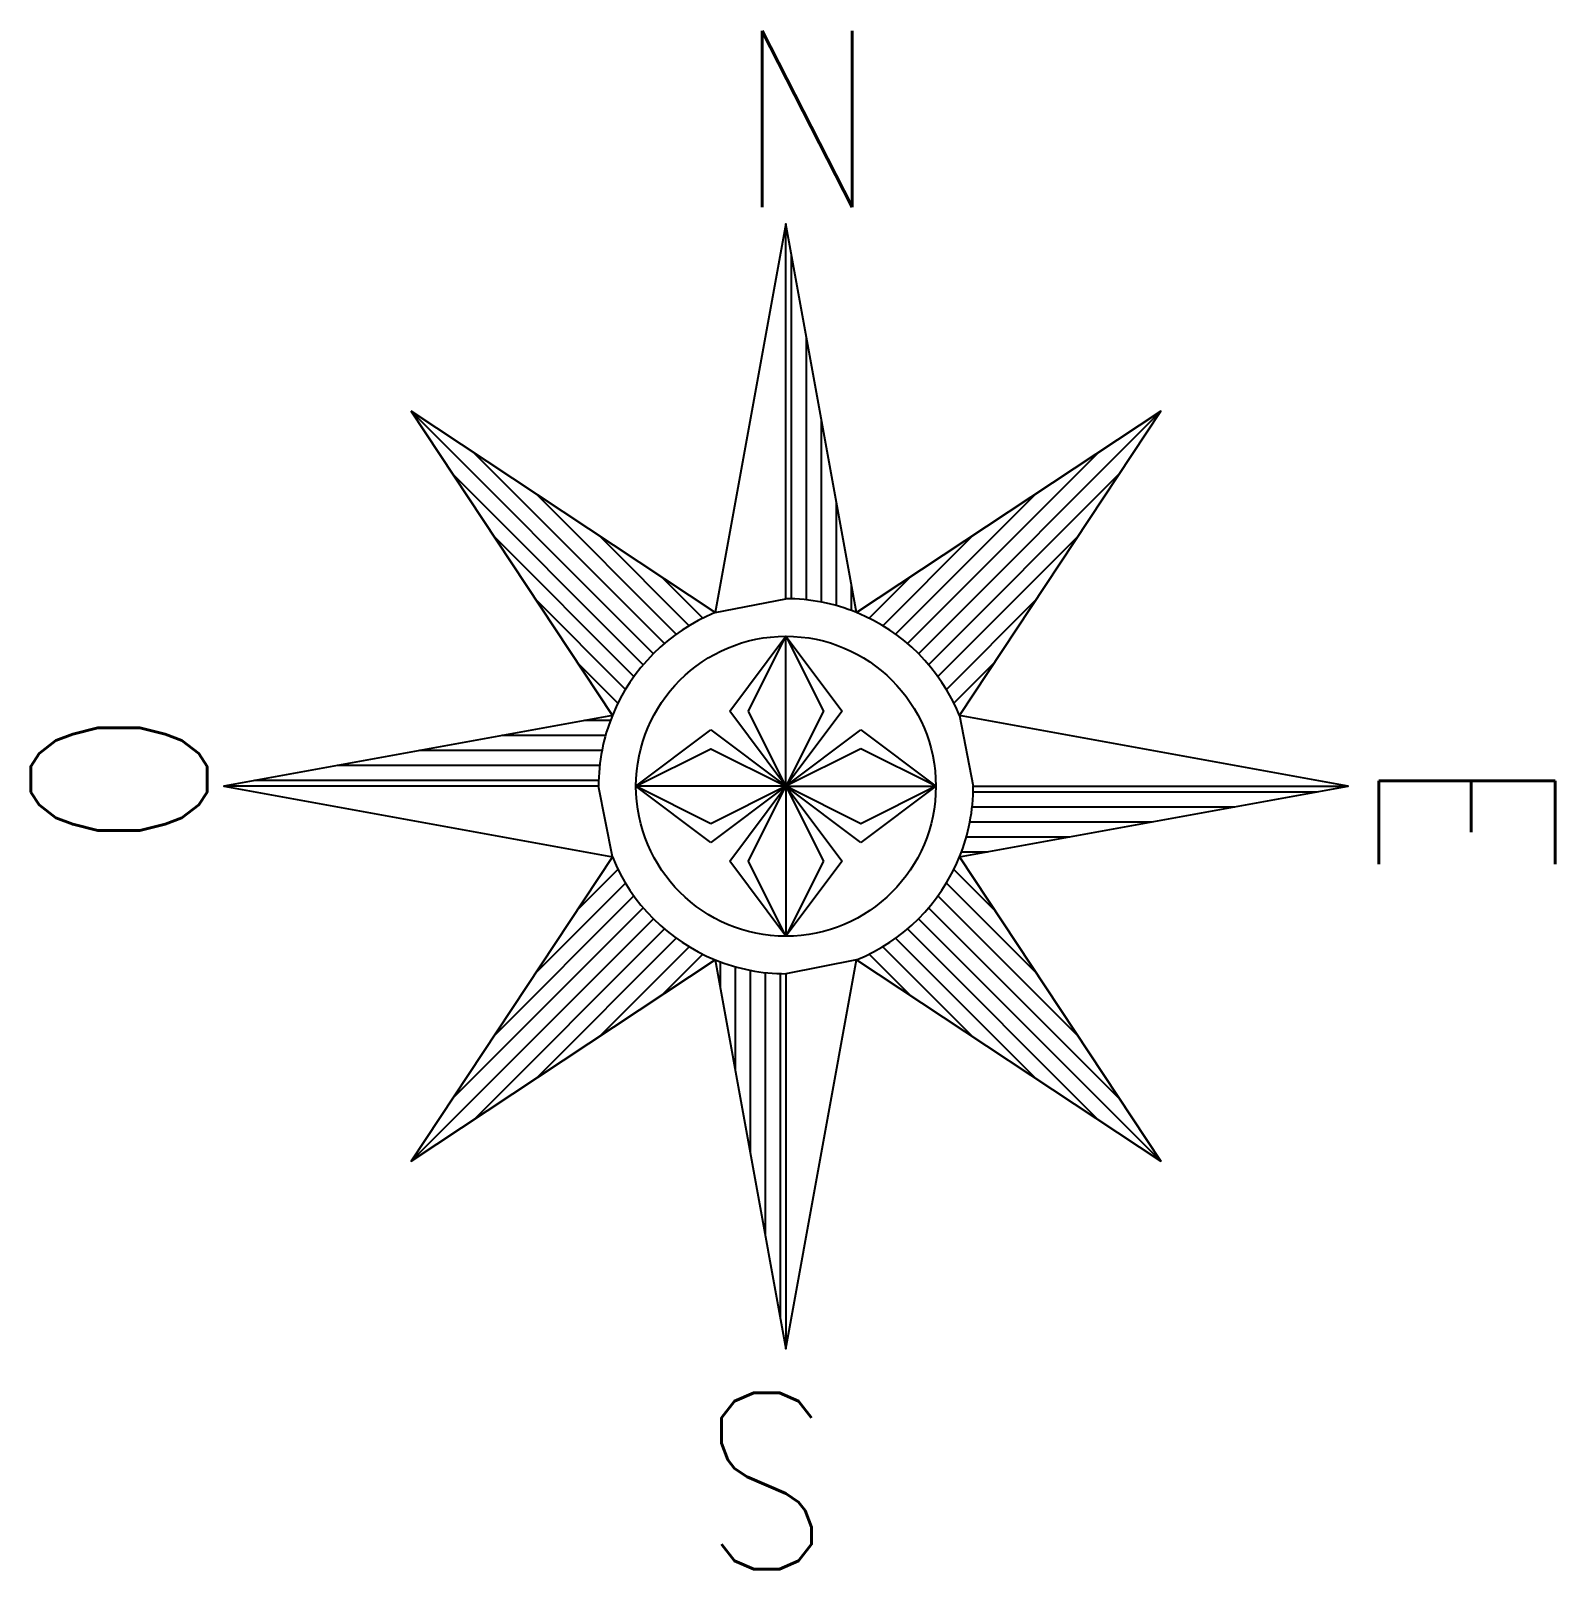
# Model space of a CAD drawing. Extents: x -1.37 to 1.4, y -1.42 to 1.37.
import ezdxf

# ---------------------------------------------------------------- set-up
doc = ezdxf.new("R2010")
doc.units = 0
doc.header["$LTSCALE"] = 0.375
doc.linetypes.add('PTS_EXT', pattern=[0])
doc.layers.get('0').update_dxf_attribs({"linetype": 'CONTINUOUS'})
doc.layers.add('PERIM_TRAMA', color=7, linetype='CONTINUOUS')
doc.styles.get("Standard").update_dxf_attribs({"font": 'simplex', "height": 0.1})

msp = doc.modelspace()

# ---------------------------------------------------------------- linework, layer by layer
at = {"color": 0, "linetype": 'CONTINUOUS'}
for p, q in [((0.1282, 0.3149), (0, 1.02)), ((0, 0.34), (0, 1.02)), ((0.0102, 0.3398), (0.0102, 0.9639)), ((0.0374, 0.338), (0.0374, 0.8143)), ((-0.1282, 0.3149), (-0.68, 0.68)), ((-0.3149, 0.1282), (-0.68, 0.68)), ((-0.2404, 0.2404), (-0.68, 0.68)), ((0.1282, 0.3149), (0.68, 0.68)), ((0.2404, 0.2404), (0.68, 0.68)), ((0.3149, 0.1282), (0.68, 0.68)), ((0.0646, 0.3338), (0.0646, 0.6647)), ((-0.2204, 0.2589), (-0.5663, 0.6048)), ((0.2204, 0.2589), (0.5663, 0.6048)), ((-0.2589, 0.2204), (-0.6048, 0.5663)), ((0.2589, 0.2204), (0.6048, 0.5663)), ((-0.1989, 0.2758), (-0.4526, 0.5296)), ((0.0918, 0.3274), (0.0918, 0.5151)), ((0.1989, 0.2758), (0.4526, 0.5296)), ((-0.2758, 0.1988), (-0.5296, 0.4526)), ((-0.1757, 0.2911), (-0.339, 0.4544)), ((0.1757, 0.2911), (0.339, 0.4544)), ((0.2758, 0.1988), (0.5296, 0.4526)), ((-0.1508, 0.3047), (-0.2253, 0.3791)), ((0.119, 0.3185), (0.119, 0.3655)), ((0.1508, 0.3047), (0.2253, 0.3791)), ((-0.2911, 0.1757), (-0.4544, 0.339)), ((0.2911, 0.1757), (0.4544, 0.339)), ((-0.102, 0.136), (0, 0.272)), ((-0.068, 0.136), (0, 0.272)), ((0, 0.272), (0.102, 0.136)), ((-0.3047, 0.1508), (-0.3791, 0.2252)), ((0.3047, 0.1508), (0.3791, 0.2252)), ((-0.3149, 0.1282), (-1.02, 0)), ((-0.3185, 0.119), (-0.3655, 0.119)), ((0, 0), (-0.102, 0.136)), ((0, 0), (-0.068, 0.136)), ((0.102, 0.136), (0, 0)), ((-0.3274, 0.0918), (-0.5151, 0.0918)), ((-0.272, 0), (-0.136, 0.102)), ((-0.136, 0.102), (0, 0)), ((0, 0), (0.136, 0.102)), ((0.136, 0.102), (0.272, 0)), ((-0.3338, 0.0646), (-0.6647, 0.0646)), ((0.136, 0.068), (0, 0)), ((0.272, 0), (0.136, 0.068)), ((-0.3379, 0.0374), (-0.8143, 0.0374)), ((-0.34, 0), (-1.02, 0)), ((-0.3399, 0.0102), (-0.9639, 0.0102)), ((-0.136, -0.068), (-0.272, 0)), ((-0.136, -0.102), (-0.272, 0)), ((0, 0), (-0.136, -0.068)), ((0, 0), (-0.136, -0.102)), ((-0.102, -0.136), (0, 0)), ((0, 0), (0.068, -0.136)), ((0, 0), (0.102, -0.136)), ((0.136, -0.102), (0, 0)), ((0.272, 0), (0.136, -0.102)), ((0.3149, -0.1282), (1.02, 0)), ((0.34, 0), (1.02, 0)), ((0.3399, -0.0102), (0.9639, -0.0102)), ((0.338, -0.0374), (0.8143, -0.0374)), ((0.3338, -0.0646), (0.6647, -0.0646)), ((0.3274, -0.0918), (0.5151, -0.0918)), ((-0.3149, -0.1282), (-0.68, -0.68)), ((0, -0.272), (-0.102, -0.136)), ((0.068, -0.136), (0, -0.272)), ((0.102, -0.136), (0, -0.272)), ((0.3149, -0.1282), (0.68, -0.68)), ((0.3185, -0.119), (0.3655, -0.119)), ((-0.3047, -0.1508), (-0.3791, -0.2253)), ((0.3047, -0.1508), (0.3791, -0.2253)), ((-0.2911, -0.1757), (-0.4544, -0.339)), ((0.2911, -0.1757), (0.4544, -0.339)), ((-0.2589, -0.2204), (-0.6048, -0.5664)), ((-0.2758, -0.1989), (-0.5296, -0.4526)), ((0.2589, -0.2204), (0.6048, -0.5664)), ((0.2758, -0.1989), (0.5296, -0.4526)), ((-0.2404, -0.2404), (-0.68, -0.68)), ((0.2404, -0.2404), (0.68, -0.68)), ((-0.2204, -0.2589), (-0.5663, -0.6048)), ((-0.1989, -0.2758), (-0.4526, -0.5296)), ((0.1989, -0.2758), (0.4526, -0.5296)), ((0.2204, -0.2589), (0.5663, -0.6048)), ((-0.1757, -0.2911), (-0.339, -0.4544)), ((-0.1508, -0.3047), (-0.2253, -0.3792)), ((0.1508, -0.3047), (0.2253, -0.3792)), ((0.1757, -0.2911), (0.339, -0.4544)), ((-0.1282, -0.3149), (-0.68, -0.68)), ((-0.1282, -0.3149), (0, -1.02)), ((-0.119, -0.3185), (-0.119, -0.3655)), ((-0.0918, -0.3274), (-0.0918, -0.5151)), ((-0.0646, -0.3338), (-0.0646, -0.6647)), ((0.1282, -0.3149), (0.68, -0.68)), ((-0.0374, -0.338), (-0.0374, -0.8144)), ((-0.0102, -0.3399), (-0.0102, -0.964)), ((0, -0.34), (0, -1.02))]:
    msp.add_line(p, q, dxfattribs=at)
for points in [[(0, 1.02), (-0.1282, 0.3149), (0, 0.34), (0, 1.02)], [(0, 0), (0, 0.272), (0.068, 0.136), (0, 0)], [(1.02, 0), (0.3149, 0.1282), (0.34, 0), (1.02, 0)], [(0, 0), (-0.272, 0), (-0.136, 0.068), (0, 0)], [(-1.02, 0), (-0.3149, -0.1282), (-0.34, 0), (-1.02, 0)], [(0, 0), (0, -0.272), (-0.068, -0.136), (0, 0)], [(0, 0), (0.272, 0), (0.136, -0.068), (0, 0)], [(0, -1.02), (0.1282, -0.3149), (0, -0.34), (0, -1.02)]]:
    msp.add_lwpolyline(points, close=True, dxfattribs=at)
msp.add_circle((0, 0), 0.272, dxfattribs=at)
for start, end in [(67.8485, 90), (112.151, 157.849), (22.1515, 67.8486), (157.849, 180), (337.849, 0), (202.151, 247.849), (292.151, 337.849), (247.849, 270)]:
    msp.add_arc((0, 0), 0.34, start, end, dxfattribs=at)
at = {"layer": 'PERIM_TRAMA', "color": 0, "linetype": 'PTS_EXT'}
msp.add_lwpolyline([(-0.68, 0.68), (-0.3149, 0.1282), (-1.02, 0), (-0.3149, -0.1282), (-0.68, -0.68), (-0.1282, -0.3149), (0, -1.02), (0.1282, -0.3149), (0.68, -0.68), (0.3149, -0.1282), (1.02, 0), (0.3149, 0.1282), (0.68, 0.68), (0.1282, 0.3149), (0, 1.02), (-0.1282, 0.3149)], close=True, dxfattribs=at)

# ---------------------------------------------------------------- texts
at = {"color": 0, "linetype": 'CONTINUOUS', "width": 0.85}
for s, rotation, p in [('N', 0, (-0.0897, 1.05)), ('O', 90, (-1.05, -0.1155)), ('E', 270, (1.0757, 0.0567)), ('S', 180, (0.0814, -1.1))]:
    msp.add_text(s, height=0.32, rotation=rotation, dxfattribs=at).set_placement(p)

doc.saveas('drawing.dxf')
